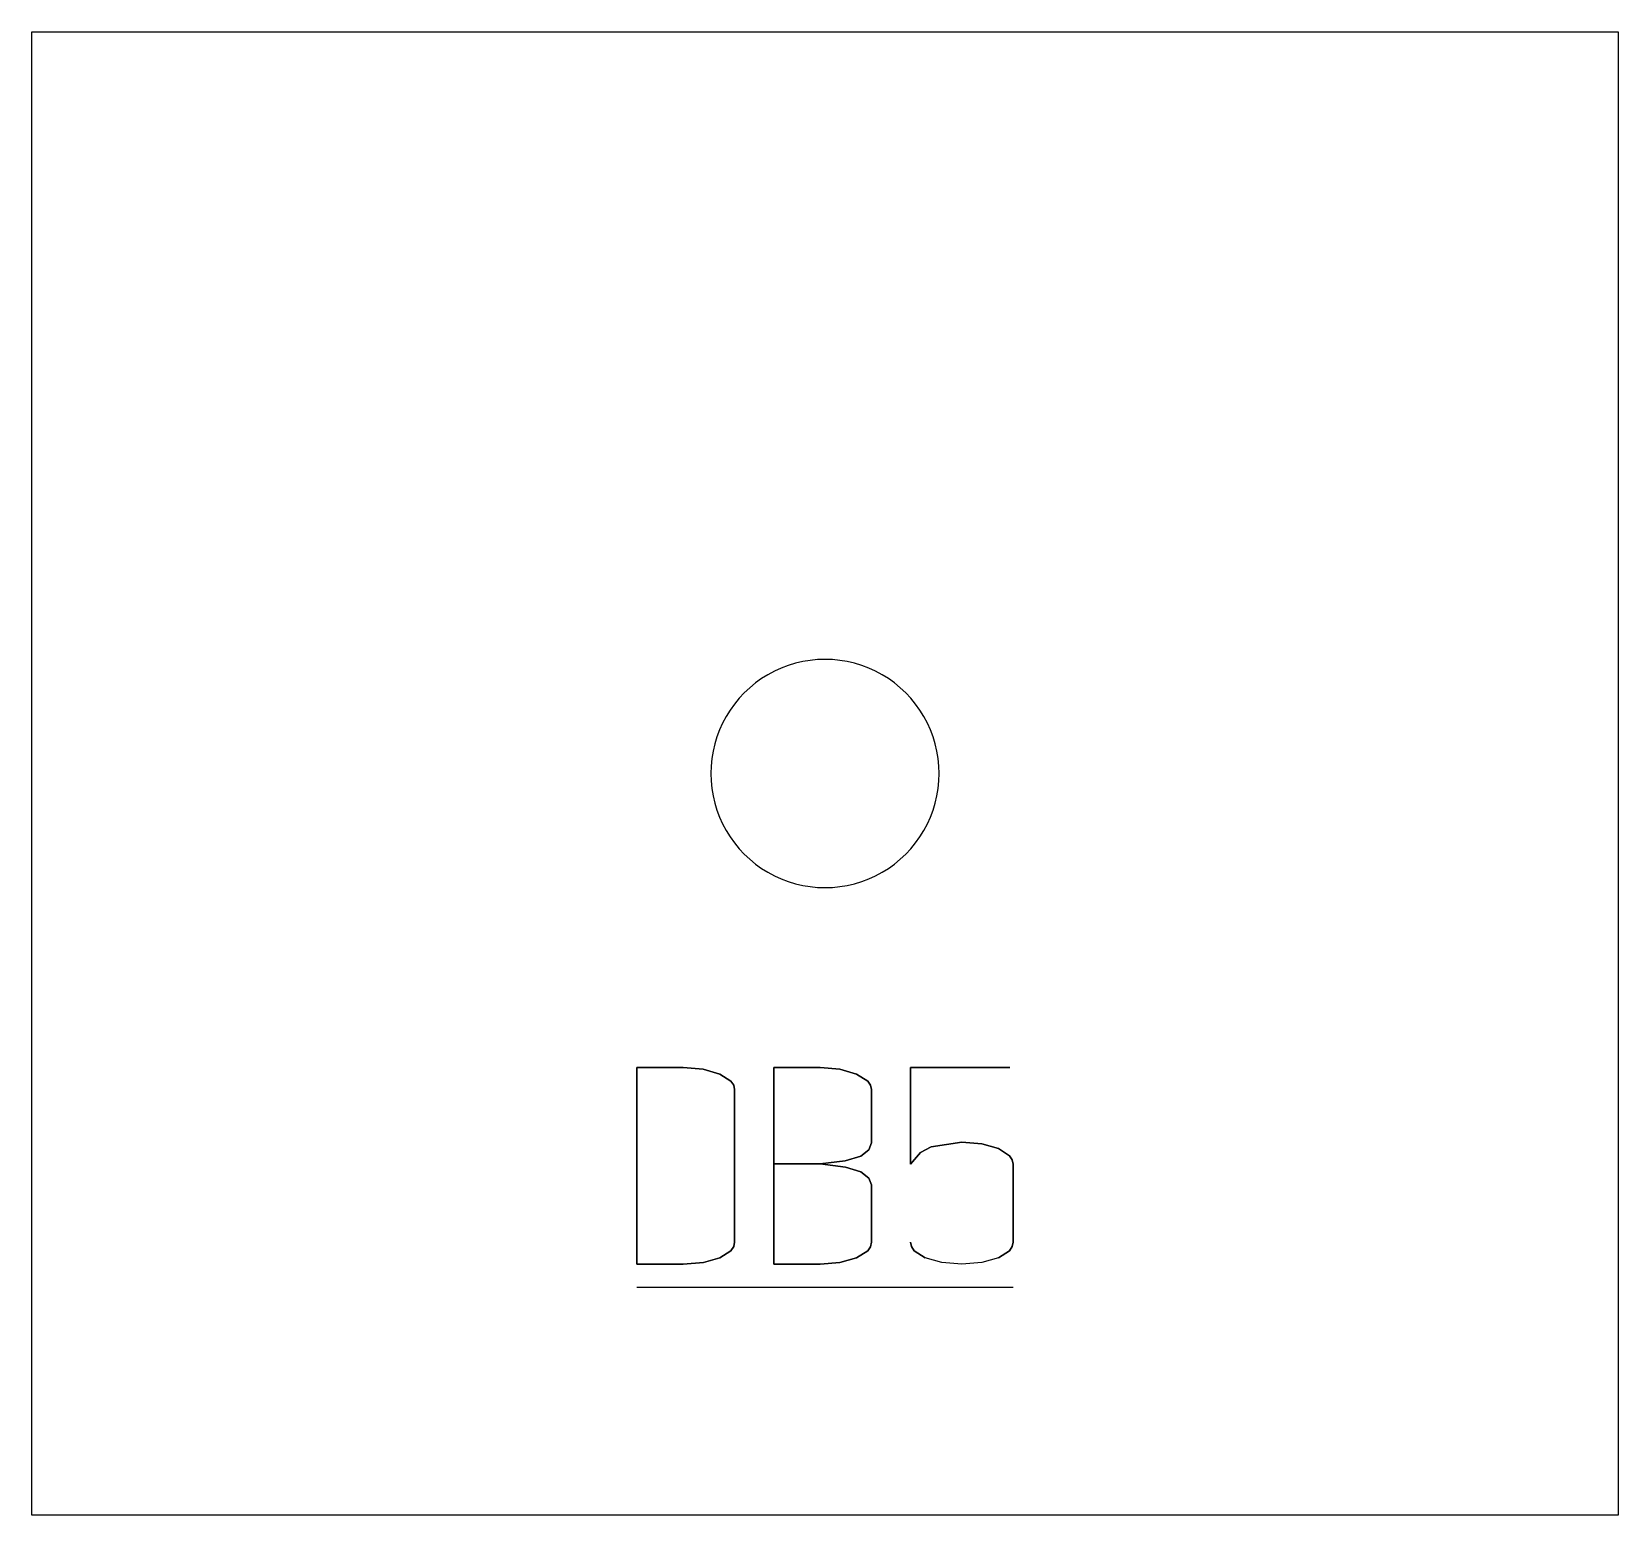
# Model space of a CAD drawing. Header units: millimetres. Extents: x 1583.5 to 1653, y -213.9 to -148.9.
import ezdxf

# ---------------------------------------------------------------- set-up
doc = ezdxf.new("R2010")
doc.units = ezdxf.units.MM
doc.layers.add('coding', color=2, linetype='Continuous')

msp = doc.modelspace()

# ---------------------------------------------------------------- linework, layer by layer
for p, q in [((1583.546, -148.941), (1653.046, -148.941)), ((1583.546, -213.941), (1583.546, -148.941)), ((1653.046, -148.941), (1653.046, -213.941)), ((1617.643, -176.484), (1617.32, -176.537)), ((1617.969, -176.452), (1617.643, -176.484)), ((1618.296, -176.441), (1617.969, -176.452)), ((1618.623, -176.452), (1618.296, -176.441)), ((1618.948, -176.484), (1618.623, -176.452)), ((1619.271, -176.537), (1618.948, -176.484)), ((1615.796, -177.111), (1615.518, -177.284)), ((1616.084, -176.957), (1615.796, -177.111)), ((1616.382, -176.822), (1616.084, -176.957)), ((1616.688, -176.707), (1616.382, -176.822)), ((1617.002, -176.612), (1616.688, -176.707)), ((1617.32, -176.537), (1617.002, -176.612)), ((1619.59, -176.612), (1619.271, -176.537)), ((1619.903, -176.707), (1619.59, -176.612)), ((1620.209, -176.822), (1619.903, -176.707)), ((1620.507, -176.957), (1620.209, -176.822)), ((1620.796, -177.111), (1620.507, -176.957)), ((1621.074, -177.284), (1620.796, -177.111)), ((1614.76, -177.906), (1614.536, -178.144)), ((1614.999, -177.682), (1614.76, -177.906)), ((1615.252, -177.474), (1614.999, -177.682)), ((1615.518, -177.284), (1615.252, -177.474)), ((1621.339, -177.474), (1621.074, -177.284)), ((1621.592, -177.682), (1621.339, -177.474)), ((1621.831, -177.906), (1621.592, -177.682)), ((1622.055, -178.144), (1621.831, -177.906)), ((1614.329, -178.397), (1614.138, -178.663)), ((1614.536, -178.144), (1614.329, -178.397)), ((1622.262, -178.397), (1622.055, -178.144)), ((1622.453, -178.663), (1622.262, -178.397)), ((1613.811, -179.23), (1613.676, -179.528)), ((1613.966, -178.941), (1613.811, -179.23)), ((1614.138, -178.663), (1613.966, -178.941)), ((1622.626, -178.941), (1622.453, -178.663)), ((1622.78, -179.23), (1622.626, -178.941)), ((1622.915, -179.528), (1622.78, -179.23)), ((1613.561, -179.834), (1613.466, -180.147)), ((1613.676, -179.528), (1613.561, -179.834)), ((1623.03, -179.834), (1622.915, -179.528)), ((1623.125, -180.147), (1623.03, -179.834)), ((1613.392, -180.466), (1613.338, -180.789)), ((1613.466, -180.147), (1613.392, -180.466)), ((1623.2, -180.466), (1623.125, -180.147)), ((1623.253, -180.789), (1623.2, -180.466)), ((1613.306, -181.114), (1613.296, -181.441)), ((1613.338, -180.789), (1613.306, -181.114)), ((1623.285, -181.114), (1623.253, -180.789)), ((1623.296, -181.441), (1623.285, -181.114)), ((1613.296, -181.441), (1613.306, -181.768)), ((1613.306, -181.768), (1613.338, -182.094)), ((1623.253, -182.094), (1623.285, -181.768)), ((1623.285, -181.768), (1623.296, -181.441)), ((1613.338, -182.094), (1613.392, -182.417)), ((1613.392, -182.417), (1613.466, -182.735)), ((1613.466, -182.735), (1613.561, -183.048)), ((1623.03, -183.048), (1623.125, -182.735)), ((1623.125, -182.735), (1623.2, -182.417)), ((1623.2, -182.417), (1623.253, -182.094)), ((1613.561, -183.048), (1613.676, -183.355)), ((1613.676, -183.355), (1613.811, -183.653)), ((1622.78, -183.653), (1622.915, -183.355)), ((1622.915, -183.355), (1623.03, -183.048)), ((1613.811, -183.653), (1613.966, -183.941)), ((1613.966, -183.941), (1614.138, -184.219)), ((1622.453, -184.219), (1622.626, -183.941)), ((1622.626, -183.941), (1622.78, -183.653)), ((1614.138, -184.219), (1614.329, -184.485)), ((1614.329, -184.485), (1614.536, -184.738)), ((1614.536, -184.738), (1614.76, -184.977)), ((1621.831, -184.977), (1622.055, -184.738)), ((1622.055, -184.738), (1622.262, -184.485)), ((1622.262, -184.485), (1622.453, -184.219)), ((1614.76, -184.977), (1614.999, -185.2)), ((1614.999, -185.2), (1615.252, -185.408)), ((1615.252, -185.408), (1615.518, -185.599)), ((1621.074, -185.599), (1621.339, -185.408)), ((1621.339, -185.408), (1621.592, -185.2)), ((1621.592, -185.2), (1621.831, -184.977)), ((1615.518, -185.599), (1615.796, -185.771)), ((1615.796, -185.771), (1616.084, -185.926)), ((1616.084, -185.926), (1616.382, -186.061)), ((1616.382, -186.061), (1616.688, -186.176)), ((1616.688, -186.176), (1617.002, -186.271)), ((1619.59, -186.271), (1619.903, -186.176)), ((1619.903, -186.176), (1620.209, -186.061)), ((1620.209, -186.061), (1620.507, -185.926)), ((1620.507, -185.926), (1620.796, -185.771)), ((1620.796, -185.771), (1621.074, -185.599)), ((1617.002, -186.271), (1617.32, -186.345)), ((1617.32, -186.345), (1617.643, -186.398)), ((1617.643, -186.398), (1617.969, -186.43)), ((1617.969, -186.43), (1618.296, -186.441)), ((1618.296, -186.441), (1618.623, -186.43)), ((1618.623, -186.43), (1618.948, -186.398)), ((1618.948, -186.398), (1619.271, -186.345)), ((1619.271, -186.345), (1619.59, -186.271)), ((1653.046, -213.941), (1583.546, -213.941))]:
    msp.add_line(p, q)
at = {"layer": 'coding'}
for p, q in [((1610.054, -202.941), (1610.054, -194.325)), ((1610.054, -194.325), (1612.089, -194.325)), ((1610.054, -194.325), (1610.054, -202.941)), ((1612.089, -194.325), (1610.054, -194.325)), ((1612.089, -194.325), (1612.957, -194.397)), ((1612.957, -194.397), (1612.089, -194.325)), ((1612.957, -194.397), (1613.688, -194.612)), ((1613.688, -194.612), (1612.957, -194.397)), ((1616.048, -194.325), (1616.048, -202.941)), ((1618.083, -194.325), (1616.048, -194.325)), ((1616.048, -198.546), (1616.048, -194.325)), ((1616.048, -194.325), (1618.083, -194.325)), ((1618.942, -194.397), (1618.083, -194.325)), ((1618.083, -194.325), (1618.942, -194.397)), ((1619.669, -194.612), (1618.942, -194.397)), ((1618.942, -194.397), (1619.669, -194.613)), ((1622.042, -198.558), (1622.042, -194.325)), ((1622.042, -194.325), (1626.388, -194.325)), ((1626.388, -194.325), (1622.042, -194.325)), ((1622.042, -194.325), (1622.042, -198.558)), ((1613.688, -194.612), (1614.175, -194.925)), ((1614.175, -194.925), (1613.688, -194.612)), ((1614.175, -194.925), (1614.297, -195.1)), ((1614.297, -195.1), (1614.175, -194.925)), ((1614.297, -195.1), (1614.337, -195.287)), ((1614.337, -195.287), (1614.297, -195.1)), ((1614.337, -195.287), (1614.337, -201.98)), ((1614.337, -201.98), (1614.337, -195.287)), ((1620.166, -194.925), (1619.669, -194.612)), ((1619.669, -194.613), (1620.166, -194.925)), ((1620.29, -195.1), (1620.166, -194.925)), ((1620.166, -194.925), (1620.29, -195.1)), ((1620.331, -195.287), (1620.29, -195.1)), ((1620.29, -195.1), (1620.331, -195.287)), ((1620.331, -197.622), (1620.331, -195.287)), ((1620.331, -195.287), (1620.331, -197.622)), ((1619.869, -198.209), (1620.216, -197.931)), ((1620.216, -197.931), (1619.869, -198.209)), ((1620.216, -197.931), (1620.331, -197.622)), ((1620.331, -197.622), (1620.216, -197.931)), ((1622.479, -198.049), (1622.042, -198.558)), ((1622.042, -198.558), (1622.479, -198.049)), ((1622.941, -197.797), (1622.479, -198.049)), ((1622.479, -198.049), (1622.941, -197.797)), ((1624.29, -197.597), (1622.941, -197.797)), ((1622.941, -197.797), (1624.29, -197.597)), ((1625.172, -197.667), (1624.29, -197.597)), ((1624.29, -197.597), (1625.172, -197.667)), ((1625.894, -197.878), (1625.172, -197.667)), ((1625.172, -197.667), (1625.894, -197.878)), ((1626.377, -198.188), (1625.894, -197.878)), ((1625.894, -197.878), (1626.377, -198.188)), ((1616.048, -202.941), (1616.048, -198.545)), ((1616.048, -198.545), (1618.083, -198.545)), ((1618.083, -198.546), (1616.048, -198.546)), ((1618.083, -198.546), (1619.185, -198.418)), ((1619.185, -198.418), (1618.083, -198.546)), ((1618.083, -198.545), (1619.198, -198.683)), ((1619.198, -198.683), (1618.083, -198.546)), ((1619.185, -198.418), (1619.869, -198.209)), ((1619.869, -198.209), (1619.185, -198.418)), ((1619.198, -198.683), (1619.869, -198.895)), ((1619.869, -198.896), (1619.198, -198.683)), ((1626.497, -198.366), (1626.377, -198.188)), ((1626.377, -198.188), (1626.497, -198.366)), ((1626.537, -198.558), (1626.497, -198.366)), ((1626.497, -198.366), (1626.537, -198.558)), ((1626.537, -201.98), (1626.537, -198.558)), ((1626.537, -198.558), (1626.537, -201.98)), ((1619.869, -198.895), (1620.216, -199.164)), ((1620.216, -199.164), (1619.869, -198.896)), ((1620.216, -199.164), (1620.331, -199.47)), ((1620.331, -199.47), (1620.216, -199.164)), ((1620.331, -199.47), (1620.331, -201.98)), ((1620.331, -201.98), (1620.331, -199.47)), ((1614.297, -202.172), (1614.175, -202.351)), ((1614.175, -202.351), (1614.297, -202.172)), ((1614.337, -201.98), (1614.297, -202.172)), ((1614.297, -202.172), (1614.337, -201.98)), ((1620.29, -202.177), (1620.166, -202.357)), ((1620.166, -202.357), (1620.29, -202.177)), ((1620.331, -201.98), (1620.29, -202.177)), ((1620.29, -202.177), (1620.331, -201.98)), ((1622.082, -202.172), (1622.042, -201.98)), ((1622.042, -201.98), (1622.082, -202.172)), ((1622.203, -202.35), (1622.082, -202.172)), ((1622.082, -202.172), (1622.203, -202.35)), ((1626.377, -202.35), (1626.497, -202.172)), ((1626.497, -202.172), (1626.377, -202.35)), ((1626.497, -202.172), (1626.537, -201.98)), ((1626.537, -201.98), (1626.497, -202.172)), ((1612.976, -202.872), (1612.089, -202.941)), ((1612.089, -202.941), (1612.976, -202.872)), ((1613.688, -202.666), (1612.976, -202.872)), ((1612.976, -202.872), (1613.688, -202.666)), ((1614.175, -202.351), (1613.688, -202.666)), ((1613.688, -202.666), (1614.175, -202.351)), ((1618.948, -202.872), (1618.083, -202.941)), ((1618.083, -202.941), (1618.948, -202.872)), ((1619.669, -202.666), (1618.948, -202.872)), ((1618.948, -202.872), (1619.669, -202.666)), ((1620.166, -202.357), (1619.669, -202.666)), ((1619.669, -202.666), (1620.166, -202.357)), ((1622.685, -202.66), (1622.203, -202.35)), ((1622.203, -202.35), (1622.685, -202.66)), ((1623.408, -202.871), (1622.685, -202.66)), ((1624.29, -202.941), (1623.408, -202.871)), ((1625.172, -202.871), (1624.29, -202.941)), ((1625.894, -202.66), (1625.172, -202.871)), ((1625.894, -202.66), (1626.377, -202.35)), ((1626.377, -202.35), (1625.894, -202.66)), ((1612.089, -202.941), (1610.054, -202.941)), ((1610.054, -202.941), (1612.089, -202.941)), ((1618.083, -202.941), (1616.048, -202.941)), ((1616.048, -202.941), (1618.083, -202.941)), ((1610.054, -203.941), (1626.537, -203.941))]:
    msp.add_line(p, q, dxfattribs=at)

doc.saveas('drawing.dxf')
